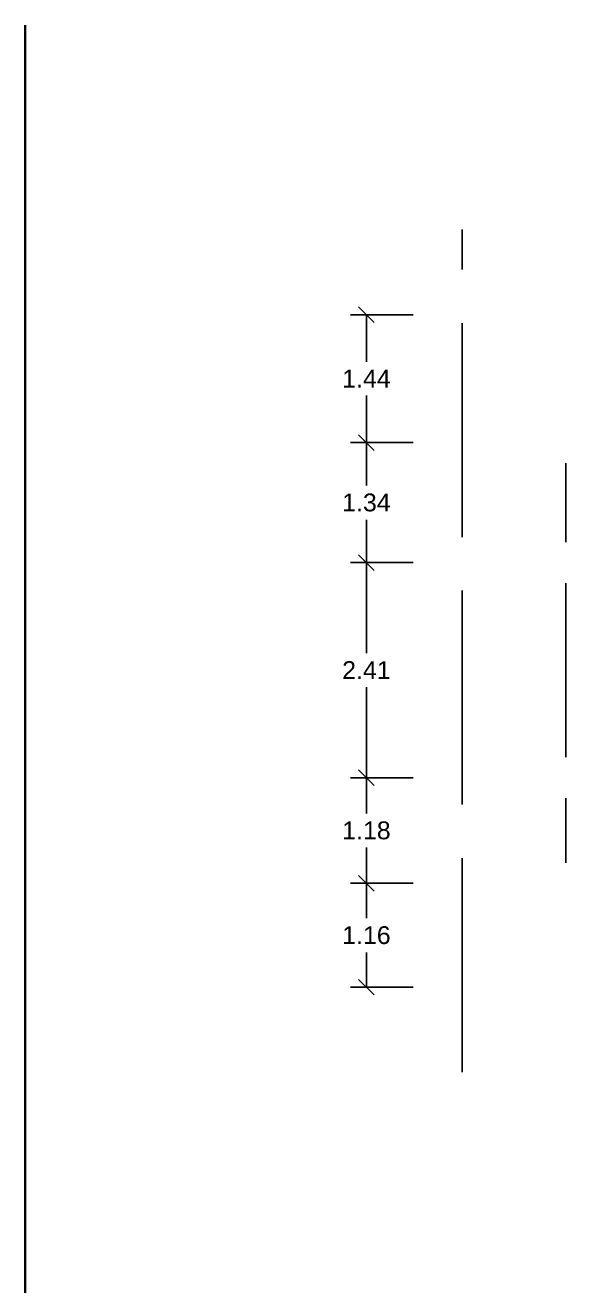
# Model space of a CAD drawing. Header units: metres. Extents: x 428 to 3974, y -4076 to 3914.
# Drawn here: x 1052.23 to 1058.3, y -4061.09 to -4046.96 of the extents above; entities that cross this region are included whole.
import ezdxf

# ---------------------------------------------------------------- set-up
doc = ezdxf.new("R2010")
doc.units = ezdxf.units.M
doc.header["$MEASUREMENT"] = 0
doc.header["$PDMODE"] = 2
doc.linetypes.add('ACAD_ISO02W100', pattern=[15, 12, -3])
for name, color, linetype in [('Frame', 7, 'Continuous'), ('projected_site_clearence', 150, 'Continuous'), ('wall', 150, 'Continuous')]:
    doc.layers.add(name, color=color, linetype=linetype)
doc.styles.add('labor camp', font='arial.ttf')
doc.dimstyles.new('1@100', dxfattribs={"dimtxt": 0.2, "dimasz": 0.175, "dimexe": 0.18, "dimexo": 0.0625, "dimgap": 0.09, "dimtad": 0, "dimtih": 1, "dimtoh": 1, "dimzin": 0, "dimdsep": 46, "dimtxsty": 'labor camp', "dimblk": 'OBLIQUE', "dimcen": 0.09, "dimadec": 0, "dimazin": 0, "dimtfac": 1, "dimtofl": 0, "dimtmove": 1, "dimatfit": 3, "dimfxl": 0.525, "dimfxlon": 1, "dimtolj": 1, "dimtzin": 0, "dimarcsym": 0})

# ---------------------------------------------------------------- blocks, each defined once
blk = doc.blocks.new('_Oblique')
at = {"color": 0, "linetype": 'ByBlock', "lineweight": -2}
blk.add_line((-0.5, -0.5), (0.5, 0.5), dxfattribs=at)
blk = doc.blocks.new('*D35')
at = {"layer": 'Defpoints', "color": 0, "transparency": 16777216}
for p in [(1058.067, -4050.203), (1056.061, -4051.638), (1058.297, -4051.638)]:
    blk.add_point(p, dxfattribs=at)
at = {"layer": 'wall', "color": 0, "lineweight": -2, "transparency": 16777216}
for p, q in [((1056.586, -4050.203), (1055.881, -4050.203)), ((1056.061, -4050.203), (1056.061, -4050.73)), ((1056.061, -4051.638), (1056.061, -4051.111)), ((1056.586, -4051.638), (1055.881, -4051.638))]:
    blk.add_line(p, q, dxfattribs=at)
at = {"layer": 'wall', "color": 0, "lineweight": -2, "transparency": 16777216, "xscale": 0.175, "yscale": 0.175, "zscale": 0.175}
for p, rotation in [((1056.061, -4050.203), 90), ((1056.061, -4051.638), 270)]:
    blk.add_blockref('_Oblique', p, dxfattribs=dict(at, rotation=rotation))
at = {"layer": 'wall', "color": 0, "transparency": 16777216, "insert": (1056.061, -4050.92), "char_height": 0.2, "attachment_point": 5, "style": 'labor camp'}
blk.add_mtext('\\A1;1.44', dxfattribs=at)
blk = doc.blocks.new('*D36')
at = {"layer": 'Defpoints', "color": 0, "transparency": 16777216}
for p in [(1058.297, -4051.638), (1056.061, -4052.983), (1058.067, -4052.983)]:
    blk.add_point(p, dxfattribs=at)
at = {"layer": 'wall', "color": 0, "lineweight": -2, "transparency": 16777216}
for p, q in [((1056.586, -4051.638), (1055.881, -4051.638)), ((1056.061, -4051.638), (1056.061, -4052.118)), ((1056.061, -4052.983), (1056.061, -4052.502)), ((1056.586, -4052.983), (1055.881, -4052.983))]:
    blk.add_line(p, q, dxfattribs=at)
at = {"layer": 'wall', "color": 0, "lineweight": -2, "transparency": 16777216, "xscale": 0.175, "yscale": 0.175, "zscale": 0.175}
for p, rotation in [((1056.061, -4051.638), 90), ((1056.061, -4052.983), 270)]:
    blk.add_blockref('_Oblique', p, dxfattribs=dict(at, rotation=rotation))
at = {"layer": 'wall', "color": 0, "transparency": 16777216, "insert": (1056.061, -4052.31), "char_height": 0.2, "attachment_point": 5, "style": 'labor camp'}
blk.add_mtext('\\A1;1.34', dxfattribs=at)
blk = doc.blocks.new('*D37')
at = {"layer": 'Defpoints', "color": 0, "transparency": 16777216}
for p in [(1058.067, -4052.983), (1056.061, -4055.396), (1058.067, -4055.396)]:
    blk.add_point(p, dxfattribs=at)
at = {"layer": 'wall', "color": 0, "lineweight": -2, "transparency": 16777216}
for p, q in [((1056.586, -4052.983), (1055.881, -4052.983)), ((1056.061, -4052.983), (1056.061, -4053.999)), ((1056.061, -4055.396), (1056.061, -4054.38)), ((1056.586, -4055.396), (1055.881, -4055.396))]:
    blk.add_line(p, q, dxfattribs=at)
at = {"layer": 'wall', "color": 0, "lineweight": -2, "transparency": 16777216, "xscale": 0.175, "yscale": 0.175, "zscale": 0.175}
for p, rotation in [((1056.061, -4052.983), 90), ((1056.061, -4055.396), 270)]:
    blk.add_blockref('_Oblique', p, dxfattribs=dict(at, rotation=rotation))
at = {"layer": 'wall', "color": 0, "transparency": 16777216, "insert": (1056.061, -4054.189), "char_height": 0.2, "attachment_point": 5, "style": 'labor camp'}
blk.add_mtext('\\A1;2.41', dxfattribs=at)
blk = doc.blocks.new('*D38')
at = {"layer": 'Defpoints', "color": 0, "transparency": 16777216}
for p in [(1058.067, -4055.396), (1056.061, -4056.58), (1058.067, -4056.58)]:
    blk.add_point(p, dxfattribs=at)
at = {"layer": 'wall', "color": 0, "lineweight": -2, "transparency": 16777216}
for p, q in [((1056.586, -4055.396), (1055.881, -4055.396)), ((1056.061, -4055.396), (1056.061, -4055.796)), ((1056.061, -4056.58), (1056.061, -4056.18)), ((1056.586, -4056.58), (1055.881, -4056.58))]:
    blk.add_line(p, q, dxfattribs=at)
at = {"layer": 'wall', "color": 0, "lineweight": -2, "transparency": 16777216, "xscale": 0.175, "yscale": 0.175, "zscale": 0.175}
for p, rotation in [((1056.061, -4055.396), 90), ((1056.061, -4056.58), 270)]:
    blk.add_blockref('_Oblique', p, dxfattribs=dict(at, rotation=rotation))
at = {"layer": 'wall', "color": 0, "transparency": 16777216, "insert": (1056.061, -4055.988), "char_height": 0.2, "attachment_point": 5, "style": 'labor camp'}
blk.add_mtext('\\A1;1.18', dxfattribs=at)
blk = doc.blocks.new('*D39')
at = {"layer": 'Defpoints', "color": 0, "transparency": 16777216}
for p in [(1058.067, -4056.58), (1056.061, -4057.745), (1058.067, -4057.745)]:
    blk.add_point(p, dxfattribs=at)
at = {"layer": 'wall', "color": 0, "lineweight": -2, "transparency": 16777216}
for p, q in [((1056.586, -4056.58), (1055.881, -4056.58)), ((1056.061, -4056.58), (1056.061, -4056.97)), ((1056.061, -4057.745), (1056.061, -4057.355)), ((1056.586, -4057.745), (1055.881, -4057.745))]:
    blk.add_line(p, q, dxfattribs=at)
at = {"layer": 'wall', "color": 0, "lineweight": -2, "transparency": 16777216, "xscale": 0.175, "yscale": 0.175, "zscale": 0.175}
for p, rotation in [((1056.061, -4056.58), 90), ((1056.061, -4057.745), 270)]:
    blk.add_blockref('_Oblique', p, dxfattribs=dict(at, rotation=rotation))
at = {"layer": 'wall', "color": 0, "transparency": 16777216, "insert": (1056.061, -4057.163), "char_height": 0.2, "attachment_point": 5, "style": 'labor camp'}
blk.add_mtext('\\A1;1.16', dxfattribs=at)

msp = doc.modelspace()

# ---------------------------------------------------------------- linework, layer by layer
at = {"layer": 'Frame', "color": 6, "linetype": 'Continuous', "lineweight": 35}
msp.add_line((1052.235, -4046.956), (1052.235, -4075.256), dxfattribs=at)
at = {"layer": 'projected_site_clearence', "linetype": 'ACAD_ISO02W100', "ltscale": 0.2}
msp.add_line((1057.136, -4058.698), (1057.136, -4049.249), dxfattribs=at)
at = {"layer": 'wall', "color": 0}
for points in [[(1058.297, -4051.868), (1058.297, -4052.753)], [(1058.297, -4053.213), (1058.297, -4055.166)], [(1058.297, -4055.626), (1058.297, -4056.35)]]:
    msp.add_lwpolyline(points, dxfattribs=at)

# ---------------------------------------------------------------- dimensions: what is measured, and where the dimension line sits
for base, p1, p2, picture, middle in [((1056.0611, -4051.6378), (1058.0668, -4050.2026), (1058.2968, -4051.6378), '*D35', (1056.0611, -4050.9202)), ((1056.0611, -4052.9827), (1058.2968, -4051.6378), (1058.0668, -4052.9827), '*D36', (1056.0611, -4052.3102)), ((1056.061, -4055.396), (1058.067, -4052.983), (1058.067, -4055.396), '*D37', (1056.061, -4054.189)), ((1056.061, -4056.58), (1058.067, -4055.396), (1058.067, -4056.58), '*D38', (1056.061, -4055.988)), ((1056.06107, -4057.745), (1058.06682, -4056.58003), (1058.06682, -4057.745), '*D39', (1056.06107, -4057.16251))]:
    dim = msp.add_linear_dim(base=base, p1=p1, p2=p2, angle=90, dimstyle='1@100', dxfattribs=at)
    dim.commit()
    dim.dimension.update_dxf_attribs({"geometry": picture, "text_midpoint": middle})

doc.saveas('drawing.dxf')
